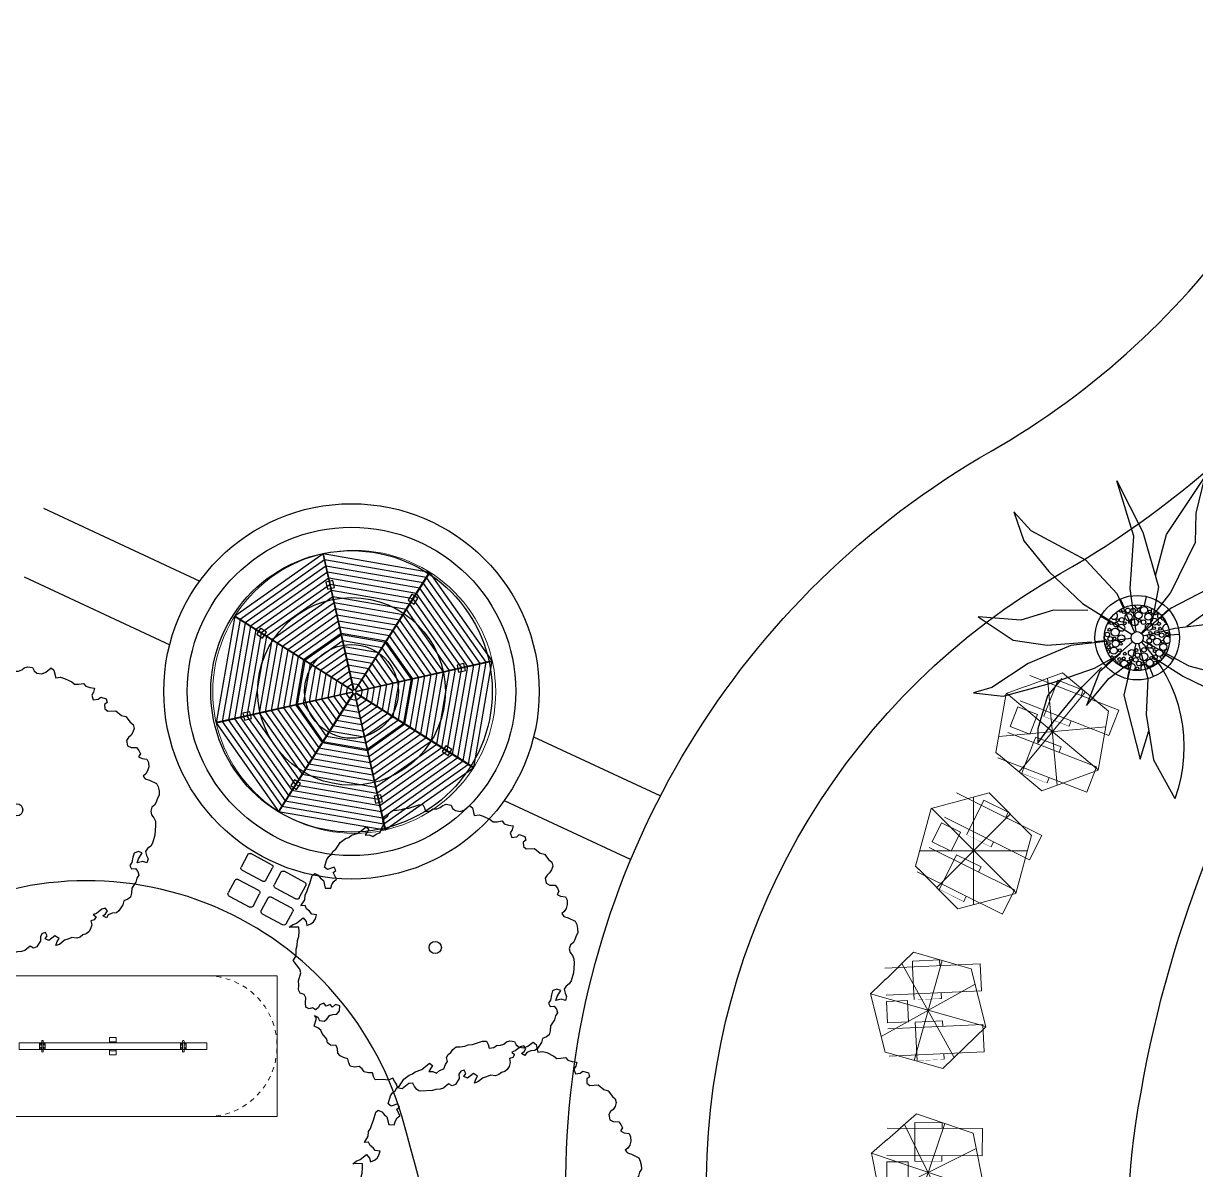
# Model space of a CAD drawing. Extents: x 309418 to 1212698, y 3438380 to 6877191.
# Drawn here: x 606442.55 to 606467.53, y 3438726.08 to 3438750.51 of the extents above; entities that cross this region are included whole.
import ezdxf

# ---------------------------------------------------------------- set-up
doc = ezdxf.new("R2010")
doc.units = 0
doc.header["$MEASUREMENT"] = 0
doc.set_wipeout_variables(frame=1)
doc.linetypes.add('HIDDEN2', pattern=[4.7625, 3.175, -1.5875])
for name, color, linetype in [('DRAFT LINES', 32, 'Continuous'), ('DRAFT-LINES', 10, 'Continuous'), ('LA-FLOWERING-TREE', 221, 'Continuous'), ('LA-HARD-PAVE-HATCH-MARBLE-TYPE (PV - MT-BG-01-AN - RA- ∅ - 01)', 227, 'Continuous'), ('LA-HARD-PAVE-HATCH-WOOD-TYPE( PV - WO-DW-01-∅ - ∅-∅ - 04)', 17, 'Continuous'), ('LA-HARD-PAVE-LINE-01', 30, 'Continuous'), ('LA-HARD-PAVE-LINE-STEPPING STONES', 23, 'Continuous'), ('LA-PLNT-PALMS', 251, 'Continuous'), ('LA-PLNT-TREE-TRUNK', 52, 'Continuous'), ('X-DK-LANDSCPE BASE$0$LA-WOODEN -ELEV', 45, 'Continuous'), ('X-DK-LANDSCPE BASE$0$LA-WOODEN ELEV2', 29, 'Continuous')]:
    doc.layers.add(name, color=color, linetype=linetype)
for name, color, linetype, lineweight in [('HW-LA-SF-LOUNGE CHAIRS', 215, 'Continuous', 0), ('L-CON-SF-CABANA', 215, 'Continuous', 0), ('LA-HARD-FURN-PG-LIMITS', 1, 'Continuous', 5), ('LA-HARD-FURN-PG-PLAY EQUIPMENT', 160, 'Continuous', 5), ('LA-HARD-FURN-PG-SAFETY ZONE', 2, 'HIDDEN2', 5), ('X-DK-LANDSCPE BASE$0$LA-PLNT-PALM', 102, 'Continuous', 20)]:
    doc.layers.add(name, color=color, linetype=linetype, lineweight=lineweight)

# ---------------------------------------------------------------- blocks, each defined once
blk = doc.blocks.new('B-LS-STEPPING STONE')
at = {"layer": 'LA-HARD-PAVE-LINE-STEPPING STONES', "extrusion": (-6.99847e-06, -1.63368e-06, 1)}
for p, q in [((-0.2, 0.05, 0), (-0.2, 0.55, 0)), ((-0.15, 0.6, 0), (0.15, 0.6, 0)), ((0.2, 0.55, 0), (0.2, 0.05, 0)), ((0.15, 0, 0), (-0.15, 0, 0)), ((-0.15, -0.2, 0), (0.15, -0.2, 0)), ((-0.2, -0.75, 0), (-0.2, -0.25, 0)), ((0.2, -0.25, 0), (0.2, -0.75, 0)), ((0.15, -0.8, 0), (-0.15, -0.8, 0))]:
    blk.add_line(p, q, dxfattribs=at)
for centre, start, end in [((-0.15, 0.55, 0), 90, 180), ((0.15, 0.55, 0), 0, 90), ((-0.15, 0.05, 0), 180, 270), ((0.15, 0.05, 0), 270, 0), ((-0.15, -0.25, 0), 90, 180), ((0.15, -0.25, 0), 0, 90), ((-0.15, -0.75, 0), 180, 270), ((0.15, -0.75, 0), 270, 0)]:
    blk.add_arc(centre, 0.05, start, end, dxfattribs=at)
blk = doc.blocks.new('*U193')
at = {"layer": 'LA-HARD-PAVE-LINE-STEPPING STONES', "extrusion": (4.37504e-06, -5.27321e-06, 1), "xscale": -1, "rotation": 90.00000000132182}
for p in [(-0.116, 1.015, 0), (-0.1, 0.4, 0)]:
    blk.add_blockref('B-LS-STEPPING STONE', p, dxfattribs=at)
blk = doc.blocks.new('X-DK-LANDSCPE BASE$0$aapp')
at = {"color": 30, "true_color": 0xf8991e}
blk.add_circle((0, 0), 3.015, dxfattribs=at)
at = {"layer": 'X-DK-LANDSCPE BASE$0$LA-WOODEN -ELEV', "color": 30, "true_color": 0xf8991e}
for points in [[(1.154, 2.786), (-1.154, 2.786), (-2.786, 1.154), (-2.786, -1.154), (-1.154, -2.786), (1.154, -2.786), (2.786, -1.154), (2.786, 1.154)], [(-0.936, 2.062), (-0.797, 2.12), (-0.854, 2.258), (-0.993, 2.201)], [(0.797, 2.12), (0.935, 2.062), (0.993, 2.201), (0.854, 2.258)], [(0.478, 1.154), (-0.478, 1.154), (-1.154, 0.478), (-1.154, -0.478), (-0.478, -1.154), (0.478, -1.154), (1.153, -0.478), (1.153, 0.478)], [(-2.12, 0.797), (-2.063, 0.935), (-2.201, 0.993), (-2.259, 0.854)], [(2.062, 0.935), (2.12, 0.797), (2.258, 0.854), (2.201, 0.993)], [(-2.063, -0.936), (-2.12, -0.797), (-2.259, -0.854), (-2.201, -0.993)], [(2.12, -0.797), (2.062, -0.936), (2.201, -0.993), (2.258, -0.854)], [(-0.797, -2.12), (-0.936, -2.062), (-0.993, -2.201), (-0.854, -2.258)], [(0.935, -2.062), (0.797, -2.12), (0.854, -2.258), (0.993, -2.201)]]:
    blk.add_lwpolyline(points, close=True, dxfattribs=at)
for points in [[(-0.022, 0.038), (-1.158, 2.782)], [(-0.017, 0.042), (-1.154, 2.786)], [(-0.012, 0.042), (-1.148, 2.786)], [(0.011, 0.042), (1.148, 2.786)], [(0.017, 0.042), (1.154, 2.786)], [(0.021, 0.038), (1.158, 2.782)], [(-0.042, 0.017), (-2.786, 1.154)], [(-0.042, 0.011), (-2.786, 1.148)], [(-0.038, 0.021), (-2.782, 1.158)], [(0.038, 0.021), (2.782, 1.158)], [(0.042, 0.017), (2.786, 1.154)], [(0.042, 0.011), (2.786, 1.148)], [(-0.042, -0.012), (-2.786, -1.148)], [(-0.042, -0.017), (-2.786, -1.154)], [(-0.038, -0.021), (-2.782, -1.158)], [(-0.022, -0.038), (-1.158, -2.782)], [(-0.017, -0.042), (-1.154, -2.786)], [(-0.012, -0.042), (-1.148, -2.786)], [(0.011, -0.042), (1.148, -2.786)], [(0.017, -0.042), (1.154, -2.786)], [(0.021, -0.038), (1.158, -2.782)], [(0.038, -0.021), (2.782, -1.158)], [(0.042, -0.012), (2.786, -1.148)], [(0.042, -0.017), (2.786, -1.154)]]:
    blk.add_lwpolyline(points, dxfattribs=at)
at = {"layer": 'X-DK-LANDSCPE BASE$0$LA-WOODEN ELEV2', "color": 30, "true_color": 0xf8991e}
for points in [[(1.103, 2.662), (-1.103, 2.662), (-2.662, 1.103), (-2.662, -1.103), (-1.103, -2.662), (1.103, -2.662), (2.662, -1.103), (2.662, 1.103)], [(1.051, 2.539), (-1.052, 2.539), (-2.539, 1.052), (-2.539, -1.052), (-1.052, -2.539), (1.051, -2.539), (2.539, -1.052), (2.539, 1.052)], [(1, 2.415), (-1, 2.415), (-2.415, 1), (-2.415, -1), (-1, -2.415), (1, -2.415), (2.415, -1), (2.415, 1)], [(0.949, 2.292), (-0.949, 2.292), (-2.292, 0.949), (-2.292, -0.949), (-0.949, -2.292), (0.949, -2.292), (2.292, -0.949), (2.292, 0.949)], [(0.898, 2.168), (-0.898, 2.168), (-2.168, 0.898), (-2.168, -0.898), (-0.898, -2.168), (0.898, -2.168), (2.168, -0.898), (2.168, 0.898)], [(0.847, 2.045), (-0.847, 2.045), (-2.045, 0.847), (-2.045, -0.847), (-0.847, -2.045), (0.847, -2.045), (2.045, -0.847), (2.045, 0.847)], [(0.796, 1.921), (-0.796, 1.921), (-1.921, 0.796), (-1.921, -0.796), (-0.796, -1.921), (0.796, -1.921), (1.921, -0.796), (1.921, 0.796)], [(0.745, 1.798), (-0.745, 1.798), (-1.798, 0.745), (-1.798, -0.745), (-0.745, -1.798), (0.745, -1.798), (1.797, -0.745), (1.797, 0.745)], [(0.693, 1.674), (-0.693, 1.674), (-1.674, 0.693), (-1.674, -0.693), (-0.693, -1.674), (0.693, -1.674), (1.674, -0.693), (1.674, 0.693)], [(0.642, 1.55), (-0.642, 1.55), (-1.551, 0.642), (-1.551, -0.642), (-0.642, -1.551), (0.642, -1.551), (1.55, -0.642), (1.55, 0.642)], [(0.591, 1.427), (-0.591, 1.427), (-1.427, 0.591), (-1.427, -0.591), (-0.591, -1.427), (0.591, -1.427), (1.427, -0.591), (1.427, 0.591)], [(0.54, 1.303), (-0.54, 1.303), (-1.304, 0.54), (-1.304, -0.54), (-0.54, -1.304), (0.54, -1.304), (1.303, -0.54), (1.303, 0.54)], [(0.489, 1.18), (-0.489, 1.18), (-1.18, 0.489), (-1.18, -0.489), (-0.489, -1.18), (0.489, -1.18), (1.18, -0.489), (1.18, 0.489)], [(0.427, 1.03), (-0.427, 1.03), (-1.03, 0.427), (-1.03, -0.427), (-0.427, -1.03), (0.427, -1.03), (1.03, -0.427), (1.03, 0.427)], [(0.375, 0.906), (-0.376, 0.906), (-0.907, 0.375), (-0.907, -0.376), (-0.376, -0.907), (0.375, -0.907), (0.906, -0.376), (0.906, 0.375)], [(0.324, 0.783), (-0.324, 0.783), (-0.783, 0.324), (-0.783, -0.324), (-0.324, -0.783), (0.324, -0.783), (0.783, -0.324), (0.783, 0.324)], [(0.273, 0.659), (-0.273, 0.659), (-0.66, 0.273), (-0.66, -0.273), (-0.273, -0.659), (0.273, -0.659), (0.659, -0.273), (0.659, 0.273)], [(0.222, 0.536), (-0.222, 0.536), (-0.536, 0.222), (-0.536, -0.222), (-0.222, -0.536), (0.222, -0.536), (0.536, -0.222), (0.536, 0.222)], [(0.171, 0.412), (-0.171, 0.412), (-0.412, 0.171), (-0.412, -0.171), (-0.171, -0.412), (0.171, -0.412), (0.412, -0.171), (0.412, 0.171)], [(0.12, 0.289), (-0.12, 0.289), (-0.289, 0.12), (-0.289, -0.12), (-0.12, -0.289), (0.12, -0.289), (0.289, -0.12), (0.289, 0.12)], [(0.068, 0.165), (-0.069, 0.165), (-0.165, 0.068), (-0.165, -0.069), (-0.069, -0.165), (0.068, -0.165), (0.165, -0.069), (0.165, 0.068)], [(0.017, 0.042), (-0.017, 0.042), (-0.042, 0.017), (-0.042, -0.017), (-0.017, -0.042), (0.017, -0.042), (0.042, -0.017), (0.042, 0.017)]]:
    blk.add_lwpolyline(points, close=True, dxfattribs=at)
blk = doc.blocks.new('A$C340A05CD')
for p, q in [((-357, -140.5), (-357, -143)), ((-343, -140.5), (-343, -143)), ((-357, -159.5), (-357, -157)), ((-343, -159.5), (-343, -157))]:
    blk.add_line(p, q)
for points in [[(-550, -143), (-150, -143), (-150, -157), (-550, -157), (-550, -143)], [(-501.6, -156), (-506, -156), (-506, -144), (-501.6, -144)], [(-501.6, -160.9), (-501.6, -139.2)], [(-498.3, -139.2), (-498.3, -160.9)], [(-498.3, -144), (-494, -144), (-494, -156), (-498.3, -156)], [(-357, -131.5), (-357, -140.5), (-343, -140.5), (-343, -131.5), (-357, -131.5)], [(-201.6, -144), (-206, -144), (-206, -156), (-201.6, -156)], [(-201.6, -139.2), (-201.6, -160.9)], [(-198.3, -160.9), (-198.3, -139.2)], [(-198.3, -156), (-194, -156), (-194, -144), (-198.3, -144)], [(-357, -168.5), (-357, -159.5), (-343, -159.5), (-343, -168.5), (-357, -168.5)]]:
    blk.add_lwpolyline(points)
for centre in [(-504, -146), (-496, -146), (-204, -146), (-196, -146), (-504, -154), (-496, -154), (-204, -154), (-196, -154)]:
    blk.add_circle(centre, 1.75)
for centre, start, end in [((-500, -139.2), 0, 180), ((-200, -139.2), 0, 180), ((-500, -160.9), 180, 0), ((-200, -160.9), 180, 0)]:
    blk.add_arc(centre, 1.65, start, end)
at = {"layer": 'LA-HARD-FURN-PG-LIMITS'}
blk.add_lwpolyline([(-700, 0), (0, 0), (0, -300), (-700, -300)], close=True, dxfattribs=at)
at = {"layer": 'LA-HARD-FURN-PG-SAFETY ZONE'}
blk.add_lwpolyline([(-150, -300, 1), (-150, 0), (-550, 0, 1), (-550, -300)], format="xyb", close=True, dxfattribs=at)
blk = doc.blocks.new('FTR-6')
blk.add_lwpolyline([(-2.443, -1.827), (-2.433, -1.751), (-2.405, -1.678), (-2.469, -1.618), (-2.646, -1.595), (-2.707, -1.511), (-2.662, -1.44), (-2.652, -1.364), (-2.624, -1.291), (-2.727, -1.252), (-2.788, -1.167), (-2.916, -1.048), (-2.888, -0.975), (-2.843, -0.904), (-2.907, -0.844), (-2.951, -0.762), (-2.941, -0.686), (-2.949, -0.608), (-3.03, -0.546), (-3.073, -0.464), (-3.046, -0.391), (-3.001, -0.32), (-3.044, -0.237), (-3.07, -0.157), (-3.06, -0.081), (-2.997, -0.013), (-2.97, 0.061), (-3.048, 0.148), (-3.056, 0.226), (-3.011, 0.297), (-2.992, 0.448), (-2.964, 0.521), (-2.972, 0.599), (-2.998, 0.679), (-2.843, 0.762), (-2.834, 0.837), (-2.808, 0.757), (-2.836, 0.684), (-2.775, 0.599), (-2.704, 0.59), (-2.613, 0.604), (-2.546, 0.57), (-2.481, 0.51), (-2.39, 0.524), (-2.31, 0.59), (-2.353, 0.673), (-2.441, 0.684), (-2.431, 0.76), (-2.516, 0.796), (-2.506, 0.872), (-2.591, 0.909), (-2.665, 0.893), (-2.736, 0.902), (-2.744, 0.98), (-2.811, 1.014), (-2.836, 1.094), (-2.774, 1.163), (-2.693, 1.229), (-2.666, 1.303), (-2.709, 1.385), (-2.682, 1.458), (-2.601, 1.525), (-2.539, 1.594), (-2.385, 1.676), (-2.34, 1.747), (-2.31, 1.974), (-2.237, 1.99), (-2.16, 2.031), (-2.097, 2.1), (-2.02, 2.142), (-1.939, 2.208), (-1.862, 2.249), (-1.782, 2.316), (-1.719, 2.385), (-1.798, 2.472), (-1.862, 2.531), (-1.774, 2.52), (-1.689, 2.483), (-1.512, 2.46), (-1.525, 2.36), (-1.57, 2.289), (-1.486, 2.252), (-1.415, 2.243), (-1.341, 2.259), (-1.264, 2.3), (-1.325, 2.385), (-1.315, 2.461), (-1.323, 2.538), (-1.296, 2.612), (-1.36, 2.671), (-1.212, 2.703), (-1.132, 2.77), (-1.058, 2.786), (-0.981, 2.827), (-0.886, 2.866), (-0.732, 2.949), (-0.662, 2.94), (-0.636, 2.86), (-0.646, 2.784), (-0.638, 2.706), (-0.728, 2.564), (-0.65, 2.477), (-0.573, 2.518), (-0.499, 2.534), (-0.428, 2.525), (-0.373, 2.672), (-0.303, 2.663), (-0.275, 2.736), (-0.41, 2.805), (-0.418, 2.883), (-0.264, 2.965), (-0.19, 2.981), (-0.119, 2.972), (-0.046, 2.988), (0.025, 2.979), (0.099, 2.995), (0.19, 3.009), (0.331, 2.991), (0.399, 2.957), (0.469, 2.948), (0.604, 2.879), (0.815, 2.852), (0.823, 2.774), (0.676, 2.742), (0.74, 2.682), (0.765, 2.602), (0.853, 2.591), (0.938, 2.554), (1.033, 2.593), (1.107, 2.609), (1.152, 2.68), (1.226, 2.696), (1.296, 2.687), (1.37, 2.703), (1.458, 2.692), (1.522, 2.632), (1.604, 2.57), (1.671, 2.536), (1.735, 2.477), (1.937, 2.374), (2.001, 2.314), (1.974, 2.241), (1.929, 2.17), (2.01, 2.108), (2.081, 2.099), (2.145, 2.039), (2.212, 2.005), (2.283, 1.996), (2.35, 1.962), (2.411, 1.877), (2.383, 1.804), (2.391, 1.726), (2.452, 1.641), (2.537, 1.604), (2.678, 1.586), (2.686, 1.508), (2.596, 1.366), (2.678, 1.304), (2.721, 1.222), (2.772, 1.062), (2.78, 0.984), (2.844, 0.924), (2.925, 0.862), (2.916, 0.787), (2.959, 0.704), (3.019, 0.62), (2.942, 0.578), (2.869, 0.562), (2.82, 0.466), (2.902, 0.404), (2.973, 0.395), (3.03, 0.285), (2.985, 0.214), (2.914, 0.223), (2.852, 0.155), (2.86, 0.077), (2.988, -0.042), (3.003, -0.198), (3.047, -0.281), (3.027, -0.432), (3.035, -0.51), (2.99, -0.581), (2.913, -0.622), (2.839, -0.638), (2.769, -0.629), (2.695, -0.645), (2.629, -0.739), (2.654, -0.819), (2.733, -0.906), (2.723, -0.982), (2.696, -1.055), (2.622, -1.071), (2.647, -1.151), (2.708, -1.236), (2.681, -1.31), (2.618, -1.378), (2.541, -1.42), (2.467, -1.436), (2.397, -1.427), (2.387, -1.502), (2.43, -1.585), (2.481, -1.745), (2.454, -1.818), (2.409, -1.889), (2.346, -1.958), (2.272, -1.974), (2.195, -2.015), (2.121, -2.032), (2.051, -2.022), (1.974, -2.064), (1.929, -2.135), (1.919, -2.21), (1.891, -2.284), (1.829, -2.353), (1.668, -2.486), (1.514, -2.568), (1.44, -2.584), (1.352, -2.573), (1.278, -2.589), (1.233, -2.66), (1.206, -2.733), (1.129, -2.775), (1.086, -2.692), (0.986, -2.628), (1.063, -2.587), (1.211, -2.555), (1.168, -2.472), (1.083, -2.436), (1.006, -2.477), (0.908, -2.541), (0.834, -2.557), (0.807, -2.631), (0.871, -2.69), (0.861, -2.766), (0.816, -2.837), (0.742, -2.853), (0.665, -2.894), (0.517, -2.926), (0.437, -2.993), (0.36, -3.034), (0.29, -3.025), (0.205, -2.988), (0.128, -3.03), (-0.02, -3.062), (-0.091, -3.053), (-0.155, -2.993), (-0.24, -2.957), (-0.313, -2.973), (-0.339, -2.893), (-0.268, -2.902), (-0.194, -2.886), (-0.185, -2.81), (-0.252, -2.776), (-0.393, -2.757), (-0.46, -2.723), (-0.453, -2.801), (-0.526, -2.817), (-0.594, -2.783), (-0.639, -2.854), (-0.716, -2.895), (-0.79, -2.911), (-0.86, -2.902), (-0.927, -2.868), (-0.998, -2.859), (-1.065, -2.824), (-1.126, -2.74), (-1.211, -2.703), (-1.278, -2.669), (-1.419, -2.651), (-1.487, -2.616), (-1.41, -2.575), (-1.336, -2.559), (-1.358, -2.454), (-1.517, -2.433), (-1.542, -2.353), (-1.468, -2.337), (-1.441, -2.263), (-1.508, -2.229), (-1.582, -2.245), (-1.645, -2.314), (-1.792, -2.346), (-1.86, -2.312), (-1.885, -2.232), (-2.026, -2.213), (-2.094, -2.179), (-2.158, -2.12), (-2.225, -2.085), (-2.417, -1.907), (-2.431, -1.879)], close=True)
blk.add_circle((0, 0), 0.13)
blk = doc.blocks.new('Lounge 1')
at = {"lineweight": 13, "extrusion": (0, 0, -1)}
blk.add_line((0.411, 1.439), (0.411, 0.859), dxfattribs=at)
blk.add_wipeout([(0.29, 0.859), (0.29, 0), (-0.29, 0), (-0.29, 0.859), (-0.411, 0.859), (-0.411, 1.439), (-0.29, 1.439), (-0.29, 2.03), (0.29, 2.03), (0.29, 1.439), (0.411, 1.439), (0.411, 0.859)])
at = {"extrusion": (0, 0, -1)}
for p, q in [((-0.29, 2.03), (-0.29, 0)), ((0.29, 2.03), (0.29, 0)), ((0.29, 0), (-0.29, 0))]:
    blk.add_line(p, q, dxfattribs=at)
at = {"lineweight": 13, "extrusion": (0, 0, -1)}
for p, q in [((-0.29, 1.439), (-0.411, 1.439)), ((-0.411, 1.439), (-0.411, 0.859)), ((0.411, 1.439), (0.29, 1.439)), ((-0.29, 0.859), (-0.411, 0.859)), ((0.411, 0.859), (0.29, 0.859))]:
    blk.add_line(p, q, dxfattribs=at)
blk.add_lwpolyline([(0.29, 1.439), (-0.29, 1.439)])
blk = doc.blocks.new('umbrella')
blk.add_lwpolyline([(-0.328, 1.236), (-1.23, 0.331), (-0.897, -0.902), (0.338, -1.231), (1.239, -0.326), (0.907, 0.907)], close=True)
for points in [[(0.329, -1.229), (-0.331, 1.235)], [(1.074, 0.287), (-1.064, -0.282)]]:
    blk.add_lwpolyline(points)
at = {"layer": 'L-CON-SF-CABANA', "extrusion": (0, 0, -1)}
for p, q in [((0.575, 0.995), (-0.571, -0.989)), ((-0.987, 0.575), (0.996, -0.57))]:
    blk.add_line(p, q, dxfattribs=at)
blk = doc.blocks.new('LA-SIDE TABLE-0')
at = {"layer": 'HW-LA-SF-LOUNGE CHAIRS'}
blk.add_lwpolyline([(-0.161, 0.157), (0.161, -0.157), (-0.153, -0.479), (-0.475, -0.166)], close=True, dxfattribs=at)
blk = doc.blocks.new('*U313')
at = {"layer": 'HW-LA-SF-LOUNGE CHAIRS', "rotation": 43.93859736965156}
blk.add_blockref('Lounge 1', (1.271, -0.38), dxfattribs=at)
blk.add_blockref('Lounge 1', (0.335, -1.282), dxfattribs=at)
at = {"rotation": 88.14886920878973}
blk.add_blockref('LA-SIDE TABLE-0', (-0.605, 0.631), dxfattribs=at)
at = {"layer": 'HW-LA-SF-LOUNGE CHAIRS', "rotation": 47.44759064747066}
blk.add_blockref('umbrella', (0.006, -0.003), dxfattribs=at)
blk = doc.blocks.new('*U314')
at = {"layer": 'HW-LA-SF-LOUNGE CHAIRS', "rotation": 49.16568980847899}
blk.add_blockref('Lounge 1', (1.301, -0.262), dxfattribs=at)
blk.add_blockref('Lounge 1', (0.451, -1.246), dxfattribs=at)
at = {"rotation": 93.37596164761716}
blk.add_blockref('LA-SIDE TABLE-0', (-0.66, 0.573), dxfattribs=at)
at = {"layer": 'HW-LA-SF-LOUNGE CHAIRS', "rotation": 52.67468308629809}
blk.add_blockref('umbrella', (0.006, -0.002), dxfattribs=at)
blk = doc.blocks.new('*U315')
at = {"layer": 'HW-LA-SF-LOUNGE CHAIRS', "rotation": 20.0134050488906}
blk.add_blockref('Lounge 1', (1.008, -0.863), dxfattribs=at)
blk.add_blockref('Lounge 1', (-0.213, -1.307), dxfattribs=at)
at = {"rotation": 64.22367688802879}
blk.add_blockref('LA-SIDE TABLE-0', (-0.297, 0.822), dxfattribs=at)
at = {"layer": 'HW-LA-SF-LOUNGE CHAIRS', "rotation": 23.52239832670971}
blk.add_blockref('umbrella', (0.004, -0.005), dxfattribs=at)
blk = doc.blocks.new('*U316')
at = {"layer": 'HW-LA-SF-LOUNGE CHAIRS', "rotation": 22.86124824483161}
blk.add_blockref('Lounge 1', (1.05, -0.811), dxfattribs=at)
blk.add_blockref('Lounge 1', (-0.148, -1.316), dxfattribs=at)
at = {"rotation": 67.0715200839698}
blk.add_blockref('LA-SIDE TABLE-0', (-0.338, 0.807), dxfattribs=at)
at = {"layer": 'HW-LA-SF-LOUNGE CHAIRS', "rotation": 26.37024152265073}
blk.add_blockref('umbrella', (0.004, -0.005), dxfattribs=at)
blk = doc.blocks.new('GH-B-LA-HD-FURN-Tree-Pit-140-C2')
blk.add_wipeout([(-0.285, 0.639), (-0.331, 0.617), (-0.371, 0.593), (-0.464, 0.524), (-0.509, 0.48), (-0.547, 0.437), (-0.566, 0.411), (-0.593, 0.373), (-0.614, 0.337), (-0.643, 0.276), (-0.665, 0.22), (-0.683, 0.154), (-0.692, 0.107), (-0.698, 0.047), (-0.7, 0.008), (-0.7, -0.016), (-0.696, -0.075), (-0.684, -0.149), (-0.657, -0.241), (-0.632, -0.301), (-0.605, -0.352), (-0.578, -0.395), (-0.516, -0.473), (-0.43, -0.552), (-0.377, -0.59), (-0.308, -0.629), (-0.192, -0.673), (-0.137, -0.686), (-0.026, -0.7), (0.028, -0.699), (0.16, -0.681), (0.232, -0.66), (0.287, -0.638), (0.411, -0.567), (0.473, -0.516), (0.517, -0.472), (0.565, -0.413), (0.608, -0.346), (0.66, -0.234), (0.679, -0.17), (0.695, -0.08), (0.699, 0.027), (0.674, 0.189), (0.649, 0.262), (0.618, 0.329), (0.576, 0.398), (0.529, 0.458), (0.47, 0.518), (0.414, 0.565), (0.336, 0.614), (0.277, 0.643), (0.234, 0.66), (0.176, 0.677), (0.135, 0.687), (0.1, 0.693), (0.045, 0.699), (0.004, 0.7), (-0.03, 0.699), (-0.071, 0.696), (-0.096, 0.693), (-0.124, 0.689), (-0.195, 0.672)])
at = {"linetype": 'Continuous', "ltscale": 7}
blk.add_circle((0, 0), 0.7, dxfattribs=at)
for centre, radius in [((0, 0), 0.7), ((-0.345, 0.538, 0), 0.0489), ((-0.203, 0.436, 0), 0.0864), ((-0.239, 0.566, 0), 0.0312), ((-0.106, 0.624, 0), 0.0312), ((-0.067, 0.526, 0), 0.0489), ((0.025, 0.561, 0), 0.0312), ((0.091, 0.494, 0), 0.0489), ((0.247, 0.56, 0), 0.0312), ((0.328, 0.519, 0), 0.0489), ((-0.526, 0.216, 0), 0.0751), ((-0.542, 0.345, 0), 0.0312), ((-0.482, 0.387, 0), 0.0312), ((-0.385, 0.277, 0), 0.0744), ((-0.38, 0.429, 0), 0.0489), ((-0.319, 0.363, 0), 0.0312), ((-0.223, 0.255, 0), 0.0751), ((-0.046, 0.394, 0), 0.0751), ((0.075, 0.397, 0), 0.0312), ((0.163, 0.33, 0), 0.0312), ((0.221, 0.245, 0), 0.0744), ((0.226, 0.418, 0), 0.0751), ((0.39, 0.277, 0), 0.0744), ((0.396, 0.429, 0), 0.0489), ((0.48, 0.346, 0), 0.0312), ((0.553, 0.255, 0), 0.0751), ((-0.592, 0.009, 0), 0.0312), ((-0.442, 0.118, 0), 0.0312), ((-0.432, -0.011, 0), 0.0312), ((-0.319, 0.189, 0), 0.0312), ((0.336, -0.05, 0), 0.0744), ((0.314, 0.186, 0), 0.0312), ((0.342, 0.102, 0), 0.0489), ((0.498, 0.095, 0), 0.0751), ((0.498, -0.073, 0), 0.0751), ((0.602, 0.143, 0), 0.0312), ((-0.664, -0.034, 0), 0.0312), ((-0.602, -0.135, 0), 0.0744), ((-0.523, -0.055, 0), 0.0312), ((-0.505, -0.182, 0), 0.0312), ((-0.43, -0.174, 0), 0.0312), ((-0.386, -0.273, 0), 0.0489), ((-0.327, -0.118, 0), 0.0744), ((-0.285, -0.24, 0), 0.0489), ((-0.214, -0.155, 0), 0.0312), ((-0.11, -0.277, 0), 0.0489), ((0.112, -0.242, 0), 0.0489), ((0.184, -0.17, 0), 0.0312), ((0.211, -0.253, 0), 0.0489), ((0.255, -0.157, 0), 0.0312), ((0.346, -0.263, 0), 0.0489), ((0.384, -0.154, 0), 0.0312), ((0.456, -0.261, 0), 0.0312), ((0.521, -0.179, 0), 0.0312), ((-0.508, -0.414, 0), 0.0312), ((-0.406, -0.372, 0), 0.0489), ((-0.345, -0.437, 0), 0.0312), ((-0.249, -0.546, 0), 0.0751), ((-0.229, -0.365, 0), 0.0864), ((-0.144, -0.505, 0), 0.0312), ((0.043, -0.574, 0), 0.0751), ((0.028, -0.318, 0), 0.0489), ((0.011, -0.474, 0), 0.0312), ((0.049, -0.404, 0), 0.0312), ((0.195, -0.556, 0), 0.0744), ((0.2, -0.382, 0), 0.0751), ((0.274, -0.477, 0), 0.0312), ((0.37, -0.372, 0), 0.0489), ((0.454, -0.455, 0), 0.0312), ((-0.175, -0.631, 0), 0.0312), ((-0.086, -0.557, 0), 0.0489), ((0.01, -0.669, 0), 0.0312)]:
    blk.add_circle(centre, radius)
for centre, radius, start, end in [((-0.532, 0.493, 0), 0.0744, 249.8969, 24.4462), ((-0.141, 0.712, 0), 0.0489, 225.1336, 337.319), ((0.053, 0.676, 0), 0.0744, 161.2962, 9.7321), ((0.228, 0.639, 0), 0.0312, 117.3619, 23.3792), ((0.491, 0.534, 0), 0.0312, 191.312, 263.5273), ((-0.617, 0.292, 0), 0.0312, 212.387, 96.9329), ((0.572, 0.436, 0), 0.0864, 143.8673, 290.7577), ((-0.738, 0.073, 0), 0.0751, 300.57, 48.1319), ((-0.667, 0.152, 0), 0.0312, 228.2509, 106.0031), ((-0.703, 0.259, 0), 0.0489, 338.9516, 340.5973), ((0.676, 0.067, 0), 0.0751, 82.3722, 288.9673), ((-0.683, -0.259, 0), 0.0489, 330.5544, 70.9052), ((-0.558, -0.308, 0), 0.0744, 243.0468, 174.7374), ((0.661, -0.083, 0), 0.0489, 40.7628, 304.861), ((0.672, -0.262, 0), 0.0489, 95.6985, 221.7485), ((0.664, -0.168, 0), 0.0312, 47.4763, 284.0739), ((0.73, -0.03, 0), 0.0312, 164.2255, 190.993), ((-0.568, -0.456, 0), 0.0312, 13.6332, 63.9215), ((-0.411, -0.524, 0), 0.0744, 297.5976, 166.1329), ((0.364, -0.524, 0), 0.0744, 340.2974, 269.335), ((0.527, -0.546, 0), 0.0751, 97.2335, 170.6742), ((0.547, -0.365, 0), 0.0864, 29.6959, 262.8687), ((-0.345, -0.612, 0), 0.0312, 335.7961, 145.3358), ((-0.126, -0.734, 0), 0.0751, 29.1719, 131.3472), ((0.145, -0.71, 0), 0.0751, 33.568, 169.5874)]:
    blk.add_arc(centre, radius, start, end)
blk = doc.blocks.new('P200')
blk.add_lwpolyline([(0, -0.1), (0, 0.1)])
blk = doc.blocks.new('COARSE GRAVEL')
blk.add_wipeout([(0.677, 0.593), (0.693, 0.574), (0.693, 0.574), (0.73, 0.527), (0.758, 0.485), (0.793, 0.425), (0.81, 0.393), (0.831, 0.346), (0.85, 0.297), (0.867, 0.242), (0.883, 0.174), (0.894, 0.105), (0.899, 0.041), (0.9, -0.016), (0.898, -0.066), (0.892, -0.123), (0.88, -0.186), (0.867, -0.24), (0.848, -0.301), (0.82, -0.372), (0.79, -0.431), (0.757, -0.487), (0.72, -0.54), (0.681, -0.589), (0.641, -0.632), (0.605, -0.666), (0.579, -0.689), (0.53, -0.728), (0.477, -0.763), (0.444, -0.783), (0.404, -0.804), (0.374, -0.819), (0.305, -0.847), (0.25, -0.865), (0.153, -0.887), (0.088, -0.896), (0.02, -0.9), (-0.062, -0.898), (-0.179, -0.882), (-0.241, -0.867), (-0.295, -0.85), (-0.358, -0.826), (-0.43, -0.791), (-0.464, -0.771), (-0.526, -0.731), (-0.571, -0.696), (-0.616, -0.656), (-0.68, -0.59), (-0.714, -0.548), (-0.748, -0.5), (-0.791, -0.43), (-0.832, -0.343), (-0.866, -0.245), (-0.889, -0.14), (-0.899, -0.041), (-0.897, 0.077), (-0.881, 0.186), (-0.856, 0.277), (-0.839, 0.326), (-0.811, 0.39), (-0.778, 0.452), (-0.742, 0.509), (-0.702, 0.563), (-0.651, 0.621), (-0.592, 0.678), (-0.491, 0.754), (-0.4, 0.806), (-0.329, 0.838), (-0.192, 0.879), (-0.105, 0.894), (0.013, 0.9), (0.085, 0.896), (0.203, 0.877), (0.251, 0.864), (0.353, 0.828), (0.407, 0.803), (0.424, 0.794), (0.47, 0.768), (0.49, 0.755), (0.524, 0.732), (0.558, 0.706), (0.616, 0.656), (0.651, 0.622)])
at = {"rotation": 45.00000000604048}
blk.add_blockref('GH-B-LA-HD-FURN-Tree-Pit-140-C2', (0, 0), dxfattribs=at)
at = {"layer": 'LA-HARD-PAVE-HATCH-WOOD-TYPE( PV - WO-DW-01-∅ - ∅-∅ - 04)'}
blk.add_circle((0, 0), 0.9, dxfattribs=at)
at = {"layer": 'LA-HARD-PAVE-LINE-01'}
blk.add_circle((0, 0), 0.7, dxfattribs=at)
at = {"layer": 'LA-HARD-PAVE-HATCH-WOOD-TYPE( PV - WO-DW-01-∅ - ∅-∅ - 04)'}
for p, rotation in [((-0.24, 0.763), 197.4295865630063), ((0.252, 0.759), 161.6197243753375), ((-0.641, 0.479), 233.239448750675), ((0.649, 0.468), 125.8098621876688), ((-0.8, 0.013), 269.0493109383438), ((0.8, -0.027), 88.09862187668766), ((-0.656, -0.457), 304.8591731260126), ((0.633, -0.489), 52.28875968901892), ((-0.265, -0.755), 340.6690353136814), ((0.227, -0.767), 16.47889750135008)]:
    blk.add_blockref('P200', p, dxfattribs=dict(at, rotation=rotation))
blk = doc.blocks.new('GH-B-LA-PL-PALM')
for p, q in [((-1.517, 2.964), (-2.174, 3.082)), ((-2.174, 3.082), (-1.583, 2.408)), ((-0.725, 2.373), (-1.517, 2.964)), ((-1.583, 2.408), (-1.319, 1.141)), ((-0.226, 1.232), (-0.725, 2.373)), ((-2.808, 1.298), (-2.97, 2.047)), ((-2.97, 2.047), (-2.513, 1.474)), ((-1.933, 0.598), (-2.808, 1.298)), ((-2.513, 1.474), (-1.587, 0.875)), ((-1.319, 1.141), (-0.653, 0.504)), ((-0.022, 0.123), (-0.226, 1.232)), ((-1.587, 0.875), (-0.851, 0.675)), ((-0.955, 0.175), (-1.933, 0.598)), ((-0.653, 0.504), (-0.099, 0.076)), ((-0.955, 0.175), (-0.123, 0.023)), ((-0.585, -0.034), (-1.172, -0.045)), ((0.206, -1.184), (0.662, -1.757)), ((0.662, -1.757), (1.267, -2.163)), ((1.267, -2.163), (1.777, -2.915))]:
    blk.add_line(p, q)
for points in [[(-0.451, 1.808), (-0.499, 2.44), (-0.17, 3.188), (-0.209, 2.316), (0.031, 1.265), (0.106, 0.609)], [(0.075, 0.1), (0.543, 0.728), (1.155, 1.179), (1.809, 1.901), (2.162, 2.778)], [(0.112, 0.054), (1.131, 0.546), (1.977, 1.672), (1.392, 1.44)], [(-0.085, -0.091), (-0.721, -0.772), (-1.64, -1.411), (-2.332, -2.431), (-1.827, -1.319), (-1.132, -0.325), (-0.476, 0.023), (-0.125, 0.006)], [(0.484, -0.064), (1.072, -0.167), (1.803, 0.069), (1.06, 0.076), (0.462, 0.223)], [(-1.27, -0.522), (-2.104, -0.891), (-3.563, -1.025), (-2.852, -0.688), (-2.355, -0.309), (-1.172, -0.045)], [(-0.056, -0.112), (-0.459, -0.92), (-0.598, -1.887), (-0.356, -3.184), (-0.437, -3.729), (-0.092, -3.173), (0.082, -2.348), (0.165, -1.363), (0.015, -0.124)], [(0.089, -0.087), (1.018, -0.999), (1.885, -1.46), (2.766, -1.745), (3.106, -1.976), (2.762, -1.439), (1.868, -0.796), (1.076, -0.298), (0.553, -0.094), (0.123, -0.021)], [(1.682, -0.703), (2.163, -0.713), (2.841, -0.428), (3.079, -0.234), (2.524, -0.261), (1.55, -0.256), (0.968, -0.194)], [(1.777, -2.915), (1.7, -2.02), (1.329, -1.394), (0.682, -0.702)]]:
    blk.add_lwpolyline(points)
blk.add_arc((3.175, -0.24), 3.184, 108.5551, 173.4273)
at = {"layer": 'LA-PLNT-TREE-TRUNK'}
blk.add_circle((0, 0), 0.131, dxfattribs=at)

msp = doc.modelspace()

# ---------------------------------------------------------------- linework, layer by layer
at = {"layer": 'DRAFT LINES', "color": 4}
msp.add_lwpolyline([(606478.01843, 3438667.61992, 0.02888666), (606487.10899, 3438681.66653, 0.47341659), (606475.26487, 3438712.4144, -0.3652658), (606466.25267, 3438727.0618, -0.10426279), (606470.02136, 3438737.17786, 0.12659864), (606479.2161, 3438765.6336, 0.00176635), (606479.36852, 3438768.298, -0.42162949), (606491.87526, 3438779.24869, -0.83751951), (606493.69666, 3438760.63164, 0.64289528), (606487.23257, 3438719.03173, -0.5177779), (606488.7809, 3438672.1831, 0.51980364), (606489.86525, 3438642.26636, -0.03332384), (606501.81734, 3438633.32172, -0.46585704), (606501.38047, 3438590.53924, 0.55185697), (606506.99062, 3438546.39194, -0.27550973), (606512.54555, 3438538.22431, 0.36638183), (606520.98941, 3438529.37511, -0.13317473), (606525.94353, 3438527.44654, -0.6003312), (606523.23018, 3438509.06554, -0.55869255), (606501.5186, 3438526.48228, 0.26765918), (606489.37591, 3438555.2991, -0.41299782), (606484.75721, 3438588.42586, 0.1082395), (606495.7159, 3438612.3744, 0.26652808), (606483.50898, 3438640.5204, -0.44180885)], format="xyb", close=True, dxfattribs=at)
at = {"layer": 'DRAFT-LINES'}
for points in [[(606508.47805, 3438475.58787, -0.11489037), (606496.3332, 3438528.92423, 0.2181063), (606486.0409, 3438551.69002, -0.00720977), (606478.85843, 3438558.13242, -0.43618786), (606478.76414, 3438594.04507, 0.53278998), (606470.8757, 3438643.21499, -0.52348805), (606467.29572, 3438663.62665, 0.03469235), (606480.01289, 3438678.08127, 0.3413348), (606479.89916, 3438698.09038, 0.07642218), (606463.60895, 3438713.4098, -0.5527676), (606464.65738, 3438738.79201, 0.4755141), (606469.70686, 3438769.40412), (606466.02866, 3438773.56203)], [(606503.91149, 3438478.30023, -0.10580583), (606493.33324, 3438528.9389, 0.2181063), (606484.07017, 3438549.42811, -0.00720977), (606476.8233, 3438555.92829, -0.43618786), (606476.71746, 3438596.23849, 0.53278998), (606469.61786, 3438640.49142, -0.52348805), (606465.1861, 3438665.75961, 0.03469235), (606477.62861, 3438679.90205, 0.3413348), (606477.53574, 3438696.24262, 0.07642218), (606461.9097, 3438710.93743, -0.5527676), (606463.16783, 3438741.39609, 0.4755141), (606467.45988, 3438767.41639), (606463.72499, 3438771.63838)]]:
    msp.add_lwpolyline(points, format="xyb", dxfattribs=at)
for points in [[(606442.97484, 3438740.17822), (606446.30191, 3438738.62731)], [(606442.56172, 3438738.71584), (606445.66281, 3438737.27026)], [(606453.4188, 3438735.30976), (606456.10751, 3438734.05642)], [(606452.7904, 3438733.94772), (606455.47376, 3438732.69687)]]:
    msp.add_lwpolyline(points, dxfattribs=at)
msp.add_lwpolyline([(606440.26306, 3438731.22346, 0.0344182), (606434.60343, 3438727.23203, 0.64406287), (606436.3761, 3438720.47687, -0.19722142), (606442.30345, 3438716.76707, 0.76897106), (606451.94233, 3438720.4215, 0.04545584), (606450.61345, 3438727.2029, 0.49291921)], format="xyb", close=True, dxfattribs=at)
for radius in [4, 3.5, 3, 2, 1]:
    msp.add_circle((606449.53695, 3438736.27474), radius, dxfattribs=at)

# ---------------------------------------------------------------- block references
at = {"rotation": 331.8886714049174}
msp.add_blockref('*U193', (606447.40834, 3438731.43127, 0), dxfattribs=at)
at = {"layer": 'LA-FLOWERING-TREE', "rotation": 45.77054702215741}
for p in [(606442.40147, 3438733.74918, 0), (606451.32227, 3438730.81574), (606452.67688, 3438725.77477)]:
    msp.add_blockref('FTR-6', p, dxfattribs=at)
at = {"layer": 'LA-HARD-FURN-PG-PLAY EQUIPMENT', "xscale": 0.009999999999999998, "yscale": 0.009999999999999998, "zscale": 0.009999999999999998}
msp.add_blockref('A$C340A05CD', (606447.95086, 3438730.21175, -1292), dxfattribs=at)
at = {"layer": 'X-DK-LANDSCPE BASE$0$LA-PLNT-PALM', "rotation": 260.159393150653}
msp.add_blockref('X-DK-LANDSCPE BASE$0$aapp', (606449.59527, 3438736.26455), dxfattribs=at)

# ---------------------------------------------------------------- next in the draw order: block references
at = {"layer": 'HW-LA-SF-LOUNGE CHAIRS', "xscale": -1, "rotation": 112.6518660996373}
msp.add_blockref('*U313', (606464.47014, 3438735.4217), dxfattribs=at)

# ---------------------------------------------------------------- next in the draw order: block references
msp.add_blockref('*U314', (606462.79512, 3438732.88353), dxfattribs=at)
at = {"layer": 'LA-HARD-PAVE-HATCH-MARBLE-TYPE (PV - MT-BG-01-AN - RA- ∅ - 01)', "rotation": 6.135701135505339}
msp.add_blockref('COARSE GRAVEL', (606466.28031, 3438737.41956), dxfattribs=at)

# ---------------------------------------------------------------- next in the draw order: block references
at = {"layer": 'HW-LA-SF-LOUNGE CHAIRS', "xscale": -1, "rotation": 112.6518660996373}
msp.add_blockref('*U315', (606461.82263, 3438729.48144), dxfattribs=at)
at = {"layer": 'LA-PLNT-PALMS', "rotation": 231.1357011280185}
msp.add_blockref('GH-B-LA-PL-PALM', (606466.28031, 3438737.41956), dxfattribs=at)

# ---------------------------------------------------------------- next in the draw order: block references
at = {"layer": 'HW-LA-SF-LOUNGE CHAIRS', "xscale": -1, "rotation": 112.6518660996373}
msp.add_blockref('*U316', (606461.82263, 3438726.02531), dxfattribs=at)

doc.saveas('drawing.dxf')
